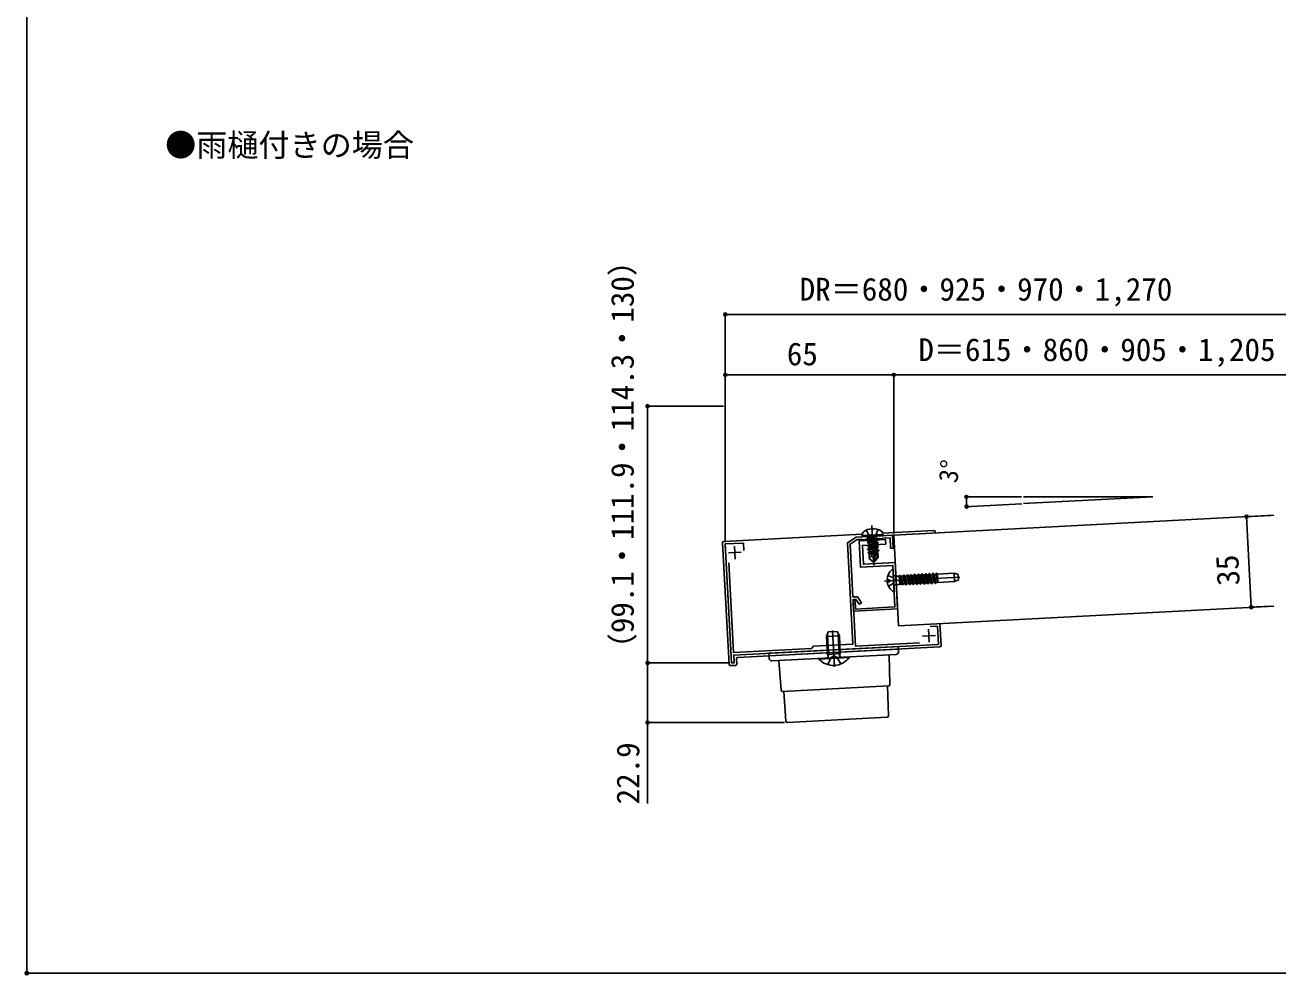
# Model space of a CAD drawing. Units: millimetres, scale not verified, with parts at other scales. Extents: x -736 to 735, y -1104 to 1095.
# Drawn here: x -736 to -11, y -1104 to -554 of the extents above; entities that cross this region are included whole.
import ezdxf
from ezdxf.enums import TextEntityAlignment as Align

# ---------------------------------------------------------------- set-up
doc = ezdxf.new("R2010")
doc.units = ezdxf.units.MM
doc.header["$LTSCALE"] = 4
doc.header["$PDMODE"] = 32
doc.header["$PDSIZE"] = 2
for name, color, linetype in [('0-1_USER1', 3, 'Continuous'), ('0-2_YKK_11', 7, 'Continuous'), ('0-3_YKK_12', 2, 'Continuous'), ('0-4_YKK_13', 4, 'Continuous'), ('0-5_YKK_D', 6, 'Continuous'), ('0-6_YKK_ZWAK', 7, 'Continuous')]:
    doc.layers.add(name, color=color, linetype=linetype)
doc.styles.add('ＭＳ ゴシック', font='')
doc.styles.get('ＭＳ ゴシック').set_extended_font_data('MS Gothic')

msp = doc.modelspace()

# ---------------------------------------------------------------- linework, layer by layer
at = {"layer": '0-2_YKK_11'}
for p, q in [((-325.396, -855.645), (-325.003, -863.135)), ((-328.944, -859.587), (-321.455, -859.194)), ((-213.07, -903.833), (-212.677, -911.323)), ((-216.618, -907.774), (-209.129, -907.381))]:
    msp.add_line(p, q, dxfattribs=at)
for points in [[(-212.168, -902.284), (-207.905, -902.06), (-207.356, -912.546), (-325.843, -918.755), (-325.608, -923.249), (-327.106, -923.328), (-330.717, -854.422), (-320.231, -853.873), (-320.008, -858.135)], [(-328.645, -865.302), (-325.922, -917.257), (-280.834, -914.894), (-279.698, -913.633), (-256.929, -912.44), (-260.005, -853.752), (-254.921, -850.45), (-233.95, -849.351), (-233.557, -856.841), (-235.055, -856.919), (-235.369, -850.927), (-239.501, -851.144), (-239.903, -851.447), (-241.292, -851.519), (-241.723, -851.26), (-249.388, -851.662), (-249.789, -851.965), (-251.178, -852.038), (-251.609, -851.778), (-254.441, -851.927), (-258.462, -854.538), (-256.86, -885.099), (-254.286, -884.964), (-251.975, -888.523), (-253.233, -889.34), (-255.072, -886.507), (-256.782, -886.597), (-255.369, -913.56), (-218.393, -911.622)]]:
    msp.add_lwpolyline(points, dxfattribs=at)
msp.add_lwpolyline([(-230.963, -892.004), (-232.369, -865.191), (-250.793, -866.156), (-251.366, -855.221), (-237.885, -854.515), (-238.026, -851.818), (-244.829, -852.175), (-245.095, -852.369), (-245.918, -852.412), (-246.202, -852.247), (-253.305, -852.619), (-252.505, -867.898), (-233.78, -866.917), (-232.524, -890.884), (-255.293, -892.077), (-255.56, -886.984), (-256.033, -886.558), (-256.742, -887.347), (-256.428, -893.338)], close=True, dxfattribs=at)
at = {"layer": '0-3_YKK_12'}
msp.add_lwpolyline([(-13.199, -890.353), (-230.453, -901.739), (-233.201, -849.311), (-13.199, -837.781)], dxfattribs=at)
at = {"layer": '0-4_YKK_13'}
for p, q in [((-251.534, -849.521), (-251.385, -848.308)), ((-245.957, -843.787), (-244.756, -866.705)), ((-239.55, -848.893), (-239.825, -847.702)), ((-210.061, -846.597), (-239.721, -848.151)), ((-209.234, -848.055), (-209.273, -847.307)), ((-328.564, -924.155), (-332.254, -853.752)), ((-251.441, -848.766), (-331.544, -852.964)), ((-239.55, -848.893), (-251.534, -849.521)), ((-251.534, -849.521), (-251.362, -850.263)), ((-239.643, -849.649), (-251.362, -850.263)), ((-248.612, -853.314), (-242.376, -851.935)), ((-248.612, -853.314), (-247.814, -852.795)), ((-248.612, -853.314), (-248.605, -853.463)), ((-242.368, -852.085), (-248.605, -853.463)), ((-248.605, -853.463), (-247.756, -853.896)), ((-248.597, -851.095), (-243.252, -849.914)), ((-248.597, -851.095), (-247.798, -850.576)), ((-248.597, -851.095), (-248.589, -851.245)), ((-248.597, -851.095), (-248.589, -851.245)), ((-243.244, -850.063), (-248.589, -851.245)), ((-248.589, -851.245), (-247.741, -851.677)), ((-248.503, -855.411), (-242.266, -854.032)), ((-248.503, -855.411), (-247.704, -854.892)), ((-248.503, -855.411), (-248.495, -855.56)), ((-242.258, -854.182), (-248.495, -855.56)), ((-248.495, -855.56), (-247.646, -855.993)), ((-247.866, -851.799), (-247.814, -852.795)), ((-243.225, -851.503), (-247.814, -852.795)), ((-247.809, -850.378), (-247.798, -850.576)), ((-243.252, -849.914), (-247.798, -850.576)), ((-243.167, -852.604), (-247.756, -853.896)), ((-247.756, -853.896), (-247.704, -854.892)), ((-247.741, -851.677), (-243.244, -850.063)), ((-243.115, -853.6), (-247.704, -854.892)), ((-243.057, -854.701), (-247.646, -855.993)), ((-243.252, -849.914), (-243.244, -850.063)), ((-243.165, -850.134), (-243.1, -851.381)), ((-242.251, -851.814), (-243.1, -851.381)), ((-242.243, -851.964), (-243.042, -852.482)), ((-243.042, -852.482), (-242.99, -853.478)), ((-242.141, -853.911), (-242.99, -853.478)), ((-242.133, -854.061), (-242.932, -854.58)), ((-242.932, -854.58), (-242.88, -855.576)), ((-242.031, -856.008), (-242.88, -855.576)), ((-242.251, -851.814), (-242.243, -851.964)), ((-242.141, -853.911), (-242.133, -854.061)), ((-239.55, -848.893), (-239.643, -849.649)), ((-233.569, -849.987), (-233.562, -849.985)), ((-233.112, -852.924), (-233.074, -852.924)), ((-233.112, -855.166), (-233.074, -855.166)), ((-248.393, -857.508), (-242.156, -856.129)), ((-248.393, -857.508), (-247.594, -856.989)), ((-248.393, -857.508), (-248.385, -857.658)), ((-242.148, -856.279), (-248.385, -857.658)), ((-248.385, -857.658), (-247.536, -858.09)), ((-248.283, -859.605), (-243.97, -858.652)), ((-248.283, -859.605), (-247.484, -859.086)), ((-248.158, -859.483), (-248.15, -859.633)), ((-243.881, -858.69), (-248.15, -859.633)), ((-248.15, -859.633), (-247.301, -860.066)), ((-247.646, -855.993), (-247.594, -856.989)), ((-243.005, -855.697), (-247.594, -856.989)), ((-242.947, -856.798), (-247.536, -858.09)), ((-247.536, -858.09), (-247.484, -859.086)), ((-247.533, -859.948), (-247.386, -862.747)), ((-244.271, -860.406), (-247.5, -860.575)), ((-243.836, -858.059), (-247.484, -859.086)), ((-246.137, -861.583), (-247.386, -862.747)), ((-244.942, -864.948), (-247.386, -862.747)), ((-243.982, -859.131), (-247.301, -860.066)), ((-244.226, -860.211), (-245.07, -860.448)), ((-244.825, -862.882), (-244.942, -864.948)), ((-243.715, -857.953), (-244.825, -862.882)), ((-244.825, -862.882), (-244.718, -864.936)), ((-243.062, -857.79), (-244.526, -864.289)), ((-242.752, -862.318), (-244.526, -864.289)), ((-244.493, -864.924), (-242.293, -862.481)), ((-242.77, -857.673), (-243.088, -857.762)), ((-242.978, -858.008), (-242.752, -862.318)), ((-242.961, -858.335), (-241.921, -858.105)), ((-241.913, -858.255), (-242.953, -858.485)), ((-242.407, -860.309), (-242.856, -860.332)), ((-242.023, -856.158), (-242.822, -856.677)), ((-242.822, -856.677), (-242.77, -857.673)), ((-241.921, -858.105), (-242.77, -857.673)), ((-242.293, -862.481), (-242.752, -862.318)), ((-242.712, -858.774), (-242.66, -859.77)), ((-241.966, -860.124), (-242.407, -860.309)), ((-242.407, -860.309), (-242.293, -862.481)), ((-242.031, -856.008), (-242.023, -856.158)), ((-241.921, -858.105), (-241.913, -858.255)), ((-244.942, -864.948), (-244.493, -864.924)), ((-244.526, -864.289), (-244.493, -864.924)), ((-233.013, -881.559), (-233.637, -869.649)), ((-238.568, -875.879), (-194.885, -873.59)), ((-237.078, -875.162), (-235.755, -875.093)), ((-236.599, -872.659), (-233.732, -873.906)), ((-233.732, -873.906), (-232.73, -875.573)), ((-229.964, -873.175), (-229.987, -873.177)), ((-229.571, -872.404), (-229.964, -873.175)), ((-229.964, -873.175), (-228.691, -877.615)), ((-229.571, -872.404), (-229.421, -872.396)), ((-229.571, -872.404), (-228.219, -878.341)), ((-229.421, -872.396), (-228.949, -873.122)), ((-229.421, -872.396), (-228.069, -878.333)), ((-227.852, -873.065), (-228.949, -873.122)), ((-227.676, -877.562), (-228.949, -873.122)), ((-227.459, -872.293), (-227.852, -873.065)), ((-227.852, -873.065), (-226.579, -877.504)), ((-227.459, -872.293), (-227.309, -872.285)), ((-227.459, -872.293), (-226.107, -878.23)), ((-227.309, -872.285), (-226.837, -873.011)), ((-227.309, -872.285), (-225.957, -878.222)), ((-225.74, -872.954), (-226.837, -873.011)), ((-226.837, -873.011), (-225.564, -877.451)), ((-225.346, -872.182), (-225.74, -872.954)), ((-225.74, -872.954), (-224.467, -877.393)), ((-224.467, -877.393), (-225.564, -877.451)), ((-225.346, -872.182), (-225.197, -872.174)), ((-225.346, -872.182), (-223.995, -878.12)), ((-225.197, -872.174), (-224.725, -872.901)), ((-225.197, -872.174), (-223.845, -878.112)), ((-223.628, -872.843), (-224.725, -872.901)), ((-223.452, -877.34), (-224.725, -872.901)), ((-224.467, -877.393), (-223.995, -878.12)), ((-223.234, -872.071), (-223.628, -872.843)), ((-223.628, -872.843), (-222.355, -877.283)), ((-223.234, -872.072), (-223.085, -872.064)), ((-223.234, -872.071), (-221.883, -878.009)), ((-223.085, -872.064), (-222.613, -872.79)), ((-223.085, -872.064), (-221.733, -878.001)), ((-221.516, -872.732), (-222.613, -872.79)), ((-222.613, -872.79), (-221.34, -877.229)), ((-222.355, -877.283), (-221.883, -878.009)), ((-221.34, -877.229), (-221.733, -878.001)), ((-221.122, -871.961), (-221.515, -872.732)), ((-221.515, -872.732), (-220.242, -877.172)), ((-220.243, -877.172), (-221.34, -877.229)), ((-221.122, -871.961), (-220.973, -871.953)), ((-221.122, -871.961), (-219.771, -877.898)), ((-220.973, -871.953), (-220.501, -872.679)), ((-220.973, -871.953), (-219.621, -877.89)), ((-219.403, -872.622), (-220.501, -872.679)), ((-219.228, -877.119), (-220.501, -872.679)), ((-220.243, -877.172), (-219.771, -877.898)), ((-219.228, -877.119), (-219.621, -877.89)), ((-219.01, -871.85), (-219.403, -872.622)), ((-219.403, -872.622), (-218.13, -877.061)), ((-218.13, -877.061), (-219.228, -877.119)), ((-219.213, -872.612), (-217.94, -877.051)), ((-219.01, -871.85), (-218.86, -871.842)), ((-219.01, -871.85), (-217.659, -877.787)), ((-218.86, -871.842), (-218.389, -872.569)), ((-218.86, -871.842), (-217.509, -877.78)), ((-217.291, -872.511), (-218.389, -872.568)), ((-218.389, -872.569), (-217.116, -877.008)), ((-218.13, -877.061), (-217.659, -877.787)), ((-217.116, -877.008), (-217.509, -877.78)), ((-216.898, -871.739), (-217.291, -872.511)), ((-217.291, -872.511), (-216.018, -876.95)), ((-216.018, -876.95), (-217.116, -877.008)), ((-216.898, -871.739), (-216.748, -871.731)), ((-216.898, -871.739), (-215.547, -877.677)), ((-216.748, -871.731), (-216.277, -872.458)), ((-216.748, -871.731), (-215.397, -877.669)), ((-215.179, -872.4), (-216.277, -872.458)), ((-215.004, -876.897), (-216.277, -872.458)), ((-216.018, -876.95), (-215.547, -877.677)), ((-214.786, -871.629), (-215.179, -872.4)), ((-215.179, -872.4), (-213.906, -876.84)), ((-214.786, -871.629), (-214.636, -871.621)), ((-214.786, -871.629), (-213.435, -877.566)), ((-214.636, -871.621), (-214.165, -872.347)), ((-214.636, -871.621), (-213.285, -877.558)), ((-213.067, -872.29), (-214.165, -872.347)), ((-214.165, -872.347), (-212.892, -876.787)), ((-213.906, -876.84), (-213.435, -877.566)), ((-212.892, -876.787), (-213.285, -877.558)), ((-212.674, -871.518), (-213.067, -872.29)), ((-213.067, -872.29), (-211.794, -876.729)), ((-211.794, -876.729), (-212.892, -876.787)), ((-212.674, -871.518), (-212.524, -871.51)), ((-212.674, -871.518), (-211.323, -877.455)), ((-212.524, -871.51), (-212.052, -872.236)), ((-212.524, -871.51), (-211.173, -877.447)), ((-210.955, -872.179), (-212.053, -872.236)), ((-210.78, -876.676), (-212.053, -872.236)), ((-211.794, -876.729), (-211.323, -877.455)), ((-210.562, -871.407), (-210.955, -872.179)), ((-210.955, -872.179), (-209.682, -876.618)), ((-210.562, -871.407), (-210.412, -871.399)), ((-210.562, -871.407), (-209.21, -877.345)), ((-210.412, -871.399), (-209.94, -872.126)), ((-210.412, -871.399), (-209.061, -877.337)), ((-208.843, -872.068), (-209.94, -872.126)), ((-209.94, -872.126), (-208.667, -876.565)), ((-208.843, -872.068), (-209.776, -872.117)), ((-209.682, -876.618), (-209.21, -877.345)), ((-209.211, -877.345), (-209.061, -877.337)), ((-208.667, -876.565), (-209.061, -877.337)), ((-208.45, -871.296), (-208.843, -872.068)), ((-208.843, -872.068), (-207.774, -875.798)), ((-207.736, -876.516), (-208.667, -876.565)), ((-207.736, -876.516), (-208.503, -876.556)), ((-208.45, -871.296), (-208.3, -871.289)), ((-208.45, -871.296), (-207.878, -873.81)), ((-208.3, -871.289), (-207.923, -872.945)), ((-208.3, -871.289), (-207.984, -871.775)), ((-207.984, -871.775), (-207.728, -876.665)), ((-207.979, -871.871), (-198.249, -871.361)), ((-207.728, -876.665), (-197.998, -876.155)), ((-198.249, -871.364), (-195.959, -872.064)), ((-195.794, -875.219), (-195.959, -872.064)), ((-232.978, -878.443), (-231.84, -877.96)), ((-231.84, -877.96), (-229.742, -877.85)), ((-228.691, -877.615), (-229.752, -877.67)), ((-228.691, -877.615), (-228.219, -878.341)), ((-228.219, -878.341), (-228.069, -878.333)), ((-226.579, -877.504), (-226.107, -878.23)), ((-226.107, -878.23), (-225.957, -878.222)), ((-225.564, -877.451), (-225.957, -878.222)), ((-223.995, -878.12), (-223.845, -878.112)), ((-221.883, -878.009), (-221.733, -878.001)), ((-219.771, -877.898), (-219.621, -877.89)), ((-217.659, -877.787), (-217.509, -877.78)), ((-215.547, -877.677), (-215.397, -877.669)), ((-213.435, -877.566), (-213.285, -877.558)), ((-211.323, -877.455), (-211.173, -877.447)), ((-271.119, -905.372), (-272.184, -907.981)), ((-266.026, -905.105), (-271.119, -905.372)), ((-267.512, -925.461), (-268.612, -904.49)), ((-264.694, -907.589), (-266.026, -905.105)), ((-264.801, -917.959), (-265.415, -906.245)), ((-205.819, -913.216), (-206.486, -900.483)), ((-264.694, -907.589), (-272.184, -907.981)), ((-271.642, -918.317), (-272.184, -907.981)), ((-270.993, -918.283), (-271.607, -906.569)), ((-264.152, -917.925), (-264.694, -907.589)), ((-324.071, -923.92), (-324.228, -920.924)), ((-323.518, -920.136), (-206.528, -914.004)), ((-230.574, -913.762), (-305.471, -917.687)), ((-230.496, -915.26), (-305.393, -919.185)), ((-231.837, -918.334), (-303.738, -922.102)), ((-276.625, -920.681), (-258.949, -919.755)), ((-276.606, -921.052), (-276.625, -920.681)), ((-258.93, -920.126), (-276.606, -921.052)), ((-264.152, -917.925), (-271.642, -918.317)), ((-271.642, -918.317), (-271.271, -919.192)), ((-271.329, -924.283), (-269.513, -920.106)), ((-270.993, -918.283), (-271.211, -919.681)), ((-267.846, -919.104), (-269.513, -920.106)), ((-267.846, -919.104), (-266.083, -919.926)), ((-263.84, -923.891), (-266.083, -919.926)), ((-264.801, -917.959), (-264.439, -919.326)), ((-264.152, -917.925), (-264.429, -918.833)), ((-258.93, -920.126), (-258.949, -919.755)), ((-235.806, -918.542), (-235.427, -935.819)), ((-327.776, -924.865), (-324.78, -924.708)), ((-299.768, -921.894), (-298.34, -939.116)), ((-236.137, -936.584), (-297.553, -939.803)), ((-296.804, -939.763), (-295.6, -956.987)), ((-236.886, -936.623), (-236.284, -953.878)), ((-294.812, -957.684), (-236.994, -954.654))]:
    msp.add_line(p, q, dxfattribs=at)
for points in [[(-249.143, -846.423), (-247.231, -849.802), (-245.468, -850.624)], [(-242.252, -846.062), (-243.8, -849.622), (-245.468, -850.624)], [(-244.825, -862.882), (-246.137, -861.583), (-246.301, -860.513)], [(-241.913, -858.255), (-242.712, -858.774), (-242.934, -858.836)], [(-241.966, -860.124), (-242.66, -859.77), (-242.882, -859.832)], [(-237.011, -876.436), (-235.688, -876.366), (-235.755, -875.093)], [(-236.273, -878.875), (-233.552, -877.336), (-232.73, -875.573)], [(-233.277, -872.745), (-232.094, -873.106), (-231.84, -877.96)], [(-232.094, -873.106), (-229.997, -872.996), (-229.742, -877.85)], [(-222.355, -877.283), (-223.452, -877.34), (-223.845, -878.112)], [(-213.906, -876.84), (-215.004, -876.897), (-215.397, -877.669)], [(-209.682, -876.618), (-210.78, -876.676), (-211.173, -877.447)], [(-198.249, -871.361), (-197.998, -876.155), (-195.794, -875.219)], [(-226.579, -877.504), (-227.676, -877.562), (-228.069, -878.333)], [(-305.471, -917.687), (-305.393, -919.185), (-305.314, -920.683)], [(-230.417, -916.757), (-230.496, -915.26), (-230.574, -913.762)]]:
    msp.add_lwpolyline(points, dxfattribs=at)
msp.add_lwpolyline([(-233.95, -849.351), (-233.201, -849.311), (-232.808, -856.8), (-233.557, -856.841)], close=True, dxfattribs=at)
for centre, radius, start, end in [((-250.045, -848.473), 1.35, 125.05588, 173), ((-245.22, -855.349), 9.75, 60.94412, 125.05588), ((-241.14, -848.006), 1.35, 13, 60.94412), ((-210.022, -847.346), 0.75, 3, 93), ((-331.505, -853.713), 0.75, 93, 183), ((-248.108, -850.393), 0.3, 3, 93), ((-242.866, -850.119), 0.3, 93, 183), ((-243.35, -858.027), 0.372, 3, 168.52934), ((-229.131, -875.384), 7.95, 130.71409, 178.40059), ((-234.048, -869.67), 0.411, 3, 130.71409), ((-229.131, -875.384), 7.95, 187.59941, 235.28591), ((-233.189, -872.458), 0.3, 183, 253), ((-233.424, -881.581), 0.411, 235.28591, 3), ((-232.861, -878.719), 0.3, 113, 183), ((-206.568, -913.255), 0.75, 273, 3), ((-323.479, -920.885), 0.75, 93, 183), ((-303.816, -920.604), 1.5, 183, 273), ((-268.156, -913.178), 11.55, 222.98312, 323.01688), ((-272.1, -919.543), 0.9, 273, 22.96957), ((-263.569, -919.096), 0.9, 163.03043, 273), ((-231.915, -916.836), 1.5, 273, 3), ((-327.816, -924.116), 0.75, 183, 273), ((-324.82, -923.959), 0.75, 273, 3), ((-297.592, -939.054), 0.75, 183, 273), ((-236.177, -935.835), 0.75, 273, 3), ((-294.852, -956.935), 0.75, 184, 273), ((-237.033, -953.905), 0.75, 273, 2)]:
    msp.add_arc(centre, radius, start, end, dxfattribs=at)
at = {"layer": '0-5_YKK_D'}
for p, q in [((-330.717, -853.422), (-330.717, -720.577)), ((-330.717, -721.577), (30.48, -721.577)), ((-330.717, -853.422), (-330.717, -755.577)), ((-233.201, -756.577), (-330.717, -756.577)), ((-233.201, -848.311), (-233.201, -755.577)), ((-233.201, -848.311), (-233.201, -755.579)), ((-233.201, -756.579), (30.48, -756.579)), ((-331.717, -774.666), (-376.717, -774.666)), ((-375.717, -923.328), (-375.717, -774.666)), ((-159.201, -827.166), (-192.179, -827.166)), ((-159.097, -831.144), (-192.03, -832.87)), ((-158.201, -827.166), (-83.201, -827.166)), ((-158.098, -831.091), (-83.201, -827.166)), ((-15.043, -837.878), (-30.022, -838.662)), ((-29.024, -838.61), (-26.278, -891.038)), ((-15.043, -890.449), (-27.277, -891.09)), ((-328.106, -923.328), (-376.717, -923.328)), ((-328.106, -923.328), (-376.717, -923.328)), ((-296.548, -957.722), (-376.717, -957.722))]:
    msp.add_line(p, q, dxfattribs=at)
msp.add_lwpolyline([(-375.717, -923.328), (-375.717, -957.722), (-375.717, -1004.652)], dxfattribs=at)
for centre, radius in [((-330.717, -721.577), 0.875), ((-330.717, -756.577), 0.875), ((-233.201, -756.577), 0.875), ((-233.201, -756.579), 0.875), ((-375.717, -774.666), 0.875), ((-191.179, -827.166), 0.85), ((-191.031, -832.817), 0.85), ((-29.024, -838.61), 0.875), ((-26.278, -891.038), 0.875), ((-375.717, -923.328), 0.875), ((-375.717, -923.328), 0.875), ((-375.717, -957.722), 0.875)]:
    msp.add_circle(centre, radius, dxfattribs=at)
msp.add_arc((-83.201, -827.166), 107.978, 180, 183, dxfattribs=at)
at = {"layer": '0-6_YKK_ZWAK'}
for p, q in [((-735, 1039.1), (-735, -1102.9)), ((-735, -1102.9), (735, -1102.9))]:
    msp.add_line(p, q, dxfattribs=at)
msp.add_point((-735, -1102.9), dxfattribs=at)

# ---------------------------------------------------------------- texts
at = {"layer": '0-1_USER1', "style": 'ＭＳ ゴシック'}
msp.add_text('●雨樋付きの場合', height=13.2, dxfattribs=at).set_placement((-654.923, -634.07), align=Align.BOTTOM_LEFT)
at = {"layer": '0-5_YKK_D', "style": 'ＭＳ ゴシック'}
for s, height, rotation, p in [('（99.1・111.9・114.3・130）', 13.2, 90, (-379.719, -924.061)), ('3°', 11, 81.478, (-193.341, -820.056)), ('35', 13.2, 92.998, (-28.963, -878.001)), ('22.9', 13.2, 90, (-376.517, -1005.181))]:
    msp.add_text(s, height=height, rotation=rotation, dxfattribs=at).set_placement(p, align=Align.BOTTOM_LEFT)
for s, p in [('DR＝680・925・970・1,270', (-287.675, -717.522)), ('65', (-295.101, -754.977)), ('D＝615・860・905・1,205', (-218.976, -752.524))]:
    msp.add_text(s, height=13.2, dxfattribs=at).set_placement(p, align=Align.BOTTOM_LEFT)

doc.saveas('drawing.dxf')
